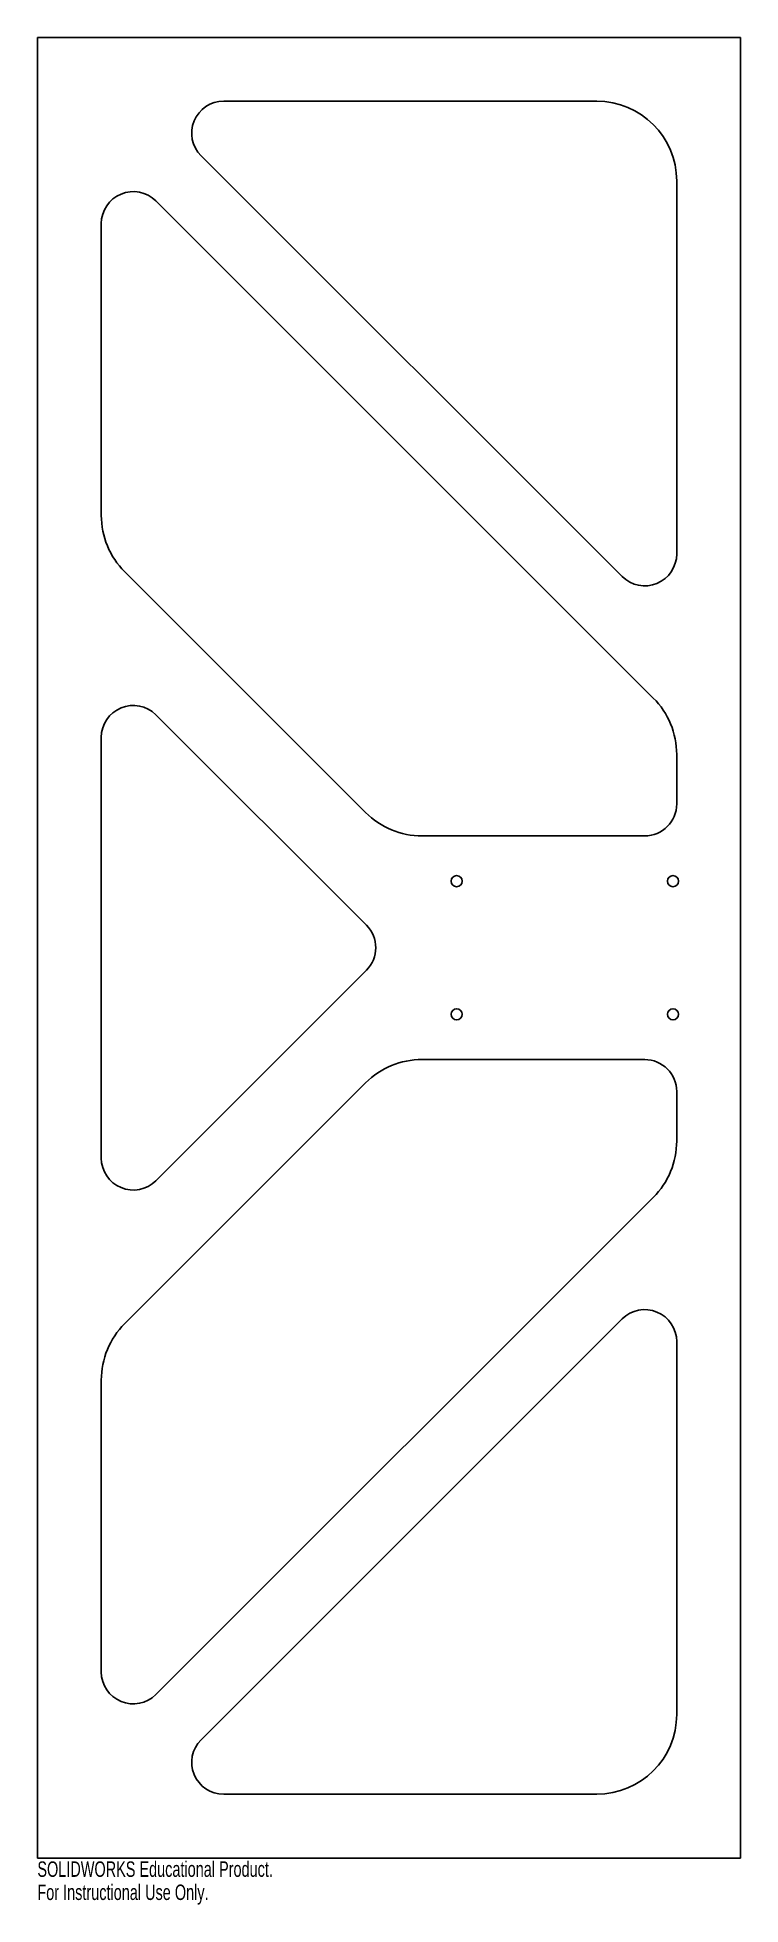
# Model space of a CAD drawing. Header units: millimetres. Extents: x -110 to 110, y -300 to 285.
import ezdxf

# ---------------------------------------------------------------- set-up
doc = ezdxf.new("R2010")
doc.units = ezdxf.units.MM
doc.styles.add('SLDTEXTSTYLE0', font='TXT', dxfattribs={"width": 0.7})

msp = doc.modelspace()

# ---------------------------------------------------------------- linework, layer by layer
at = {"color": 7, "linetype": 'Continuous', "lineweight": 25}
for p, q in [((-110, 285), (-110, -285)), ((110, 285), (-110, 285)), ((110, -285), (110, 285)), ((65, 265), (-51.72, 265)), ((-58.79, 247.93), (72.93, 116.21)), ((90, 123.28), (90, 240)), ((82.68, 78.18), (-72.93, 233.79)), ((-90, 226.72), (-90, 135.36)), ((-82.68, 117.68), (-7.32, 42.32)), ((-7.07, 7.07), (-72.93, 72.93)), ((-90, 65.86), (-90, -65.86)), ((90, 45), (90, 60.5)), ((10.36, 35), (80, 35)), ((-72.93, -72.93), (-7.07, -7.07)), ((80, -35), (10.36, -35)), ((-7.32, -42.32), (-82.68, -117.68)), ((90, -60.5), (90, -45)), ((-72.93, -233.79), (82.68, -78.18)), ((72.93, -116.21), (-58.79, -247.93)), ((90, -240), (90, -123.28)), ((-90, -135.36), (-90, -226.72)), ((-51.72, -265), (65, -265)), ((-110, -285), (110, -285))]:
    msp.add_line(p, q, dxfattribs=at)
for centre in [(21.16, 20.84), (88.84, 20.84), (21.16, -20.84), (88.84, -20.84)]:
    msp.add_circle(centre, 1.75, dxfattribs=at)
for centre, radius, start, end in [((-51.72, 255), 10, 90, 225), ((65, 240), 25, 0, 90), ((-80, 226.72), 10, 45, 180), ((-65, 135.36), 25, 180, 225), ((80, 123.28), 10, 225, 0), ((65, 60.5), 25, 0, 45), ((-80, 65.86), 10, 45, 180), ((10.36, 60), 25, 225, 270), ((80, 45), 10, 270, 0), ((-14.14, 0), 10, 315, 45), ((10.36, -60), 25, 90, 135), ((80, -45), 10, 0, 90), ((65, -60.5), 25, 315, 0), ((-80, -65.86), 10, 180, 315), ((80, -123.28), 10, 0, 135), ((-65, -135.36), 25, 135, 180), ((-80, -226.72), 10, 180, 315), ((65, -240), 25, 270, 0), ((-51.72, -255), 10, 135, 270)]:
    msp.add_arc(centre, radius, start, end, dxfattribs=at)

# ---------------------------------------------------------------- texts
at = {"color": 7, "linetype": 'Continuous', "char_height": 4.8336, "attachment_point": 1, "style": 'SLDTEXTSTYLE0'}
for s, insert in [('SOLIDWORKS Educational Product.', (-110, -286.02)), ('For Instructional Use Only.', (-110, -293.27))]:
    msp.add_mtext(s, dxfattribs=dict(at, insert=insert))

doc.saveas('drawing.dxf')
